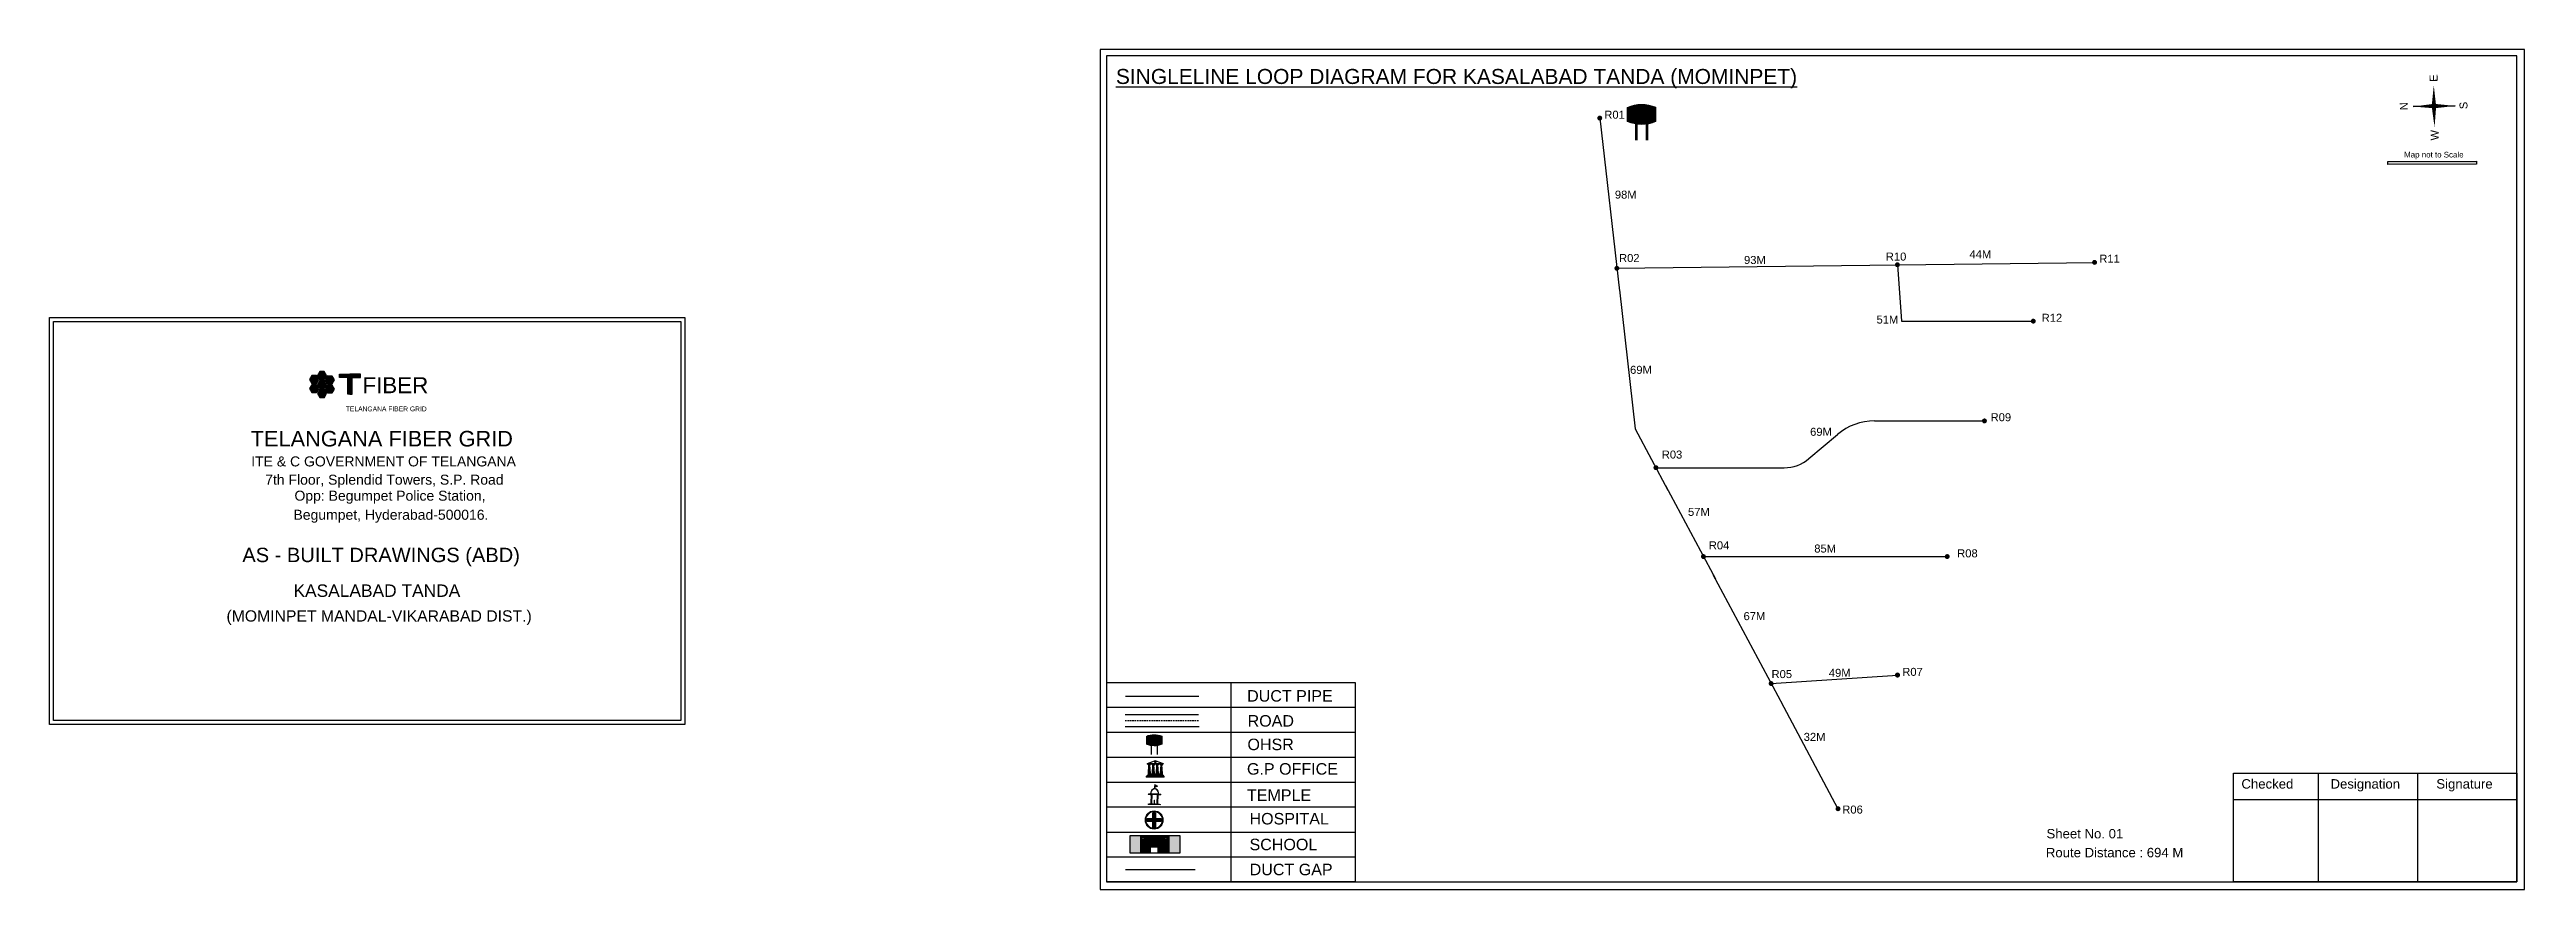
# Model space of a CAD drawing. Header units: inches. Extents: x 354 to 4445, y 133 to 657.
# Drawn here: x 354 to 1901, y 133 to 657 of the extents above; entities that cross this region are included whole.
import ezdxf
from ezdxf.enums import TextEntityAlignment as Align

# ---------------------------------------------------------------- set-up
doc = ezdxf.new("R2010")
doc.units = ezdxf.units.IN
doc.header["$MEASUREMENT"] = 0
doc.linetypes.add('DASHEDX2', pattern=[1.5, 1, -0.5])
for name, color, linetype in [('Asbuilt_title', 7, 'Continuous'), ('LANDMARK', 7, 'Continuous'), ('OHT', 7, 'Continuous'), ('pipe', 5, 'Continuous'), ('ROW', 5, 'Continuous')]:
    doc.layers.add(name, color=color, linetype=linetype)
doc.styles.add('200', font='swisse.ttf')
doc.styles.get("Standard").update_dxf_attribs({"font": 'arial.ttf'})

# ---------------------------------------------------------------- blocks, each defined once
blk = doc.blocks.new('OHT')
at = {"linetype": 'Continuous', "lineweight": 0, "true_color": 0x0ffffc}
blk.add_hatch(color=4, dxfattribs=at).paths.add_polyline_path([(0.012, 1), (0, 1, 0.101323), (-0.4, 0.916), (-0.4, 0.525, 0.194075), (0.399, 0.521), (0.399, 0.921, 0.097877)])
at = {"color": 4, "linetype": 'Continuous', "lineweight": 0, "true_color": 0x0ffffc, "flags": 128}
for points in [[(-0.4, 0.525), (-0.4, 0.916)], [(0.399, 0.521), (0.399, 0.921)]]:
    blk.add_lwpolyline(points, dxfattribs=at)
at = {"color": 4, "linetype": 'Continuous', "lineweight": 0, "true_color": 0x0ffffc, "const_width": 0.075, "flags": 128}
for points in [[(-0.15, 0), (-0.15, 0.475)], [(0.15, 0), (0.15, 0.473)]]:
    blk.add_lwpolyline(points, dxfattribs=at)
at = {"color": 4, "linetype": 'Continuous', "lineweight": 0, "true_color": 0x0ffffc}
for centre, radius, start, end in [((0.006, -0.019), 1.019, 67.31091, 113.47108), ((0.004, 1.513), 1.068, 247.76824, 291.70073)]:
    blk.add_arc(centre, radius, start, end, dxfattribs=at)
blk = doc.blocks.new('Government_Office')
at = {"linetype": 'Continuous', "lineweight": 0, "true_color": 0xff0000}
for points in [[(-0.5, 0.05), (0.5, 0.05), (0.5, 0), (-0.5, 0)], [(-0.45, 0.08), (-0.45, 0.12), (0.45, 0.12), (0.45, 0.08)], [(-0.4, 0.14), (-0.4, 0.18), (0.4, 0.18), (0.4, 0.14)]]:
    blk.add_hatch(color=1, dxfattribs=at).paths.add_polyline_path(points)
h = blk.add_hatch(color=1, dxfattribs=at)
h.paths.add_polyline_path([(0.44, 0.72), (0.45, 0.75), (0, 0.93), (-0.45, 0.75), (-0.44, 0.72)])
h.paths.add_polyline_path([(0.36, 0.75), (-0.36, 0.75), (0, 0.9)], flags=16)
h.paths.add_polyline_path([(0, 0.78, -1), (0, 0.87, -1)], flags=0)
h = blk.add_hatch(color=1, dxfattribs=at)
edge = h.paths.add_edge_path()
edge.add_line((-0.27, 0.2), (-0.3, 0.68))
edge.add_line((-0.3, 0.68), (-0.29, 0.68))
edge.add_arc((-0.28, 0.69), 0.0176, 225.304, 441.5659)
edge.add_line((-0.28, 0.7), (-0.39, 0.7))
edge.add_arc((-0.39, 0.69), 0.0176, 98.4341, 314.696)
edge.add_line((-0.38, 0.68), (-0.37, 0.68))
edge.add_line((-0.37, 0.68), (-0.4, 0.2))
edge.add_line((-0.4, 0.2), (-0.27, 0.2))
h = blk.add_hatch(color=1, dxfattribs=at)
edge = h.paths.add_edge_path()
edge.add_line((-0.05, 0.2), (-0.07, 0.68))
edge.add_line((-0.07, 0.68), (-0.07, 0.68))
edge.add_arc((-0.05, 0.69), 0.0176, 225.304, 441.5659)
edge.add_line((-0.05, 0.7), (-0.17, 0.7))
edge.add_arc((-0.17, 0.69), 0.0176, 98.4341, 314.696)
edge.add_line((-0.16, 0.68), (-0.15, 0.68))
edge.add_line((-0.15, 0.68), (-0.18, 0.2))
edge.add_line((-0.18, 0.2), (-0.05, 0.2))
h = blk.add_hatch(color=1, dxfattribs=at)
edge = h.paths.add_edge_path()
edge.add_arc((0, 0.83), 0.0467, 90, 270)
edge.add_arc((0, 0.83), 0.0467, 270, 450)
h = blk.add_hatch(color=1, dxfattribs=at)
edge = h.paths.add_edge_path()
edge.add_line((0.18, 0.2), (0.15, 0.68))
edge.add_line((0.15, 0.68), (0.16, 0.68))
edge.add_arc((0.17, 0.69), 0.0176, 225.304, 441.5659)
edge.add_line((0.17, 0.7), (0.05, 0.7))
edge.add_arc((0.05, 0.69), 0.0176, 98.4341, 314.696)
edge.add_line((0.07, 0.68), (0.07, 0.68))
edge.add_line((0.07, 0.68), (0.05, 0.2))
edge.add_line((0.05, 0.2), (0.18, 0.2))
h = blk.add_hatch(color=1, dxfattribs=at)
edge = h.paths.add_edge_path()
edge.add_line((0.4, 0.2), (0.37, 0.68))
edge.add_line((0.37, 0.68), (0.38, 0.68))
edge.add_arc((0.39, 0.69), 0.0176, 225.304, 441.5659)
edge.add_line((0.4, 0.7), (0.28, 0.7))
edge.add_arc((0.28, 0.69), 0.0176, 98.4341, 314.696)
edge.add_line((0.29, 0.68), (0.3, 0.68))
edge.add_line((0.3, 0.68), (0.27, 0.2))
edge.add_line((0.27, 0.2), (0.4, 0.2))
at = {"color": 1, "linetype": 'Continuous', "lineweight": 0, "true_color": 0xff0000, "flags": 128}
for points in [[(-0.5, 0.05), (0.5, 0.05), (0.5, 0), (-0.5, 0)], [(-0.45, 0.75), (-0.44, 0.72), (0.44, 0.72), (0.45, 0.75), (0, 0.93)], [(-0.45, 0.08), (-0.45, 0.12), (0.45, 0.12), (0.45, 0.08)], [(-0.4, 0.14), (-0.4, 0.18), (0.4, 0.18), (0.4, 0.14)], [(-0.36, 0.75), (0.36, 0.75), (0, 0.9)]]:
    blk.add_lwpolyline(points, close=True, dxfattribs=at)
for points in [[(-0.27, 0.2), (-0.3, 0.68), (-0.29, 0.68, 1.379694), (-0.28, 0.7), (-0.39, 0.7, 1.379694), (-0.38, 0.68), (-0.37, 0.68), (-0.4, 0.2)], [(-0.05, 0.2), (-0.07, 0.68), (-0.07, 0.68, 1.379694), (-0.05, 0.7), (-0.17, 0.7, 1.379694), (-0.16, 0.68), (-0.15, 0.68), (-0.18, 0.2)], [(0, 0.87, 1), (0, 0.78, 1)], [(0.18, 0.2), (0.15, 0.68), (0.16, 0.68, 1.379694), (0.17, 0.7), (0.05, 0.7, 1.379694), (0.07, 0.68), (0.07, 0.68), (0.05, 0.2)], [(0.4, 0.2), (0.37, 0.68), (0.38, 0.68, 1.379694), (0.4, 0.7), (0.28, 0.7, 1.379694), (0.29, 0.68), (0.3, 0.68), (0.27, 0.2)]]:
    blk.add_lwpolyline(points, format="xyb", close=True, dxfattribs=at)
blk = doc.blocks.new('Temple')
at = {"linetype": 'Continuous', "lineweight": 0, "true_color": 0xff0000}
h = blk.add_hatch(color=1, dxfattribs=at)
edge = h.paths.add_edge_path()
edge.add_line((0.17, 0.49), (0.22, 0.49))
edge.add_line((0.22, 0.49), (0.22, 0.5))
edge.add_line((0.22, 0.5), (0.31, 0.5))
edge.add_line((0.31, 0.5), (0.31, 0.53))
edge.add_line((0.31, 0.53), (0.26, 0.53))
edge.add_line((0.26, 0.53), (0.26, 0.54))
edge.add_line((0.26, 0.54), (0.2, 0.54))
edge.add_spline(control_points=[(0.2, 0.54), (0.2, 0.59), (0.19, 0.64), (0.14, 0.74), (0.09, 0.79), (0.03, 0.8), (0.02, 0.81), (0.01, 0.81)], knot_values=[4.712389, 4.712389, 4.712389, 4.712389, 5.278166, 5.278166, 6.117402, 6.117402, 6.223801, 6.223801, 6.223801, 6.223801], degree=3, periodic=0)
edge.add_line((0.01, 0.81), (0.01, 0.79))
edge.add_line((0.01, 0.79), (-0.01, 0.79))
edge.add_line((-0.01, 0.79), (-0.01, 0.81))
edge.add_spline(control_points=[(-0.01, 0.81), (-0.05, 0.8), (-0.1, 0.78), (-0.17, 0.7), (-0.2, 0.63), (-0.2, 0.55), (-0.2, 0.55), (-0.2, 0.54)], knot_values=[6.343965, 6.343965, 6.343965, 6.343965, 6.956638, 6.956638, 7.795874, 7.795874, 7.853982, 7.853982, 7.853982, 7.853982], degree=3, periodic=0)
edge.add_line((-0.2, 0.54), (-0.26, 0.54))
edge.add_line((-0.26, 0.54), (-0.26, 0.53))
edge.add_line((-0.26, 0.53), (-0.31, 0.53))
edge.add_line((-0.31, 0.53), (-0.31, 0.5))
edge.add_line((-0.31, 0.5), (-0.22, 0.5))
edge.add_line((-0.22, 0.5), (-0.22, 0.49))
edge.add_line((-0.22, 0.49), (-0.17, 0.49))
edge.add_line((-0.17, 0.49), (-0.17, 0.07))
edge.add_arc((-0.2, 0.07), 0.03, -90, 0, ccw=False)
edge.add_line((-0.2, 0.04), (-0.26, 0.04))
edge.add_line((-0.26, 0.04), (-0.26, 0.03))
edge.add_line((-0.26, 0.03), (-0.31, 0.03))
edge.add_line((-0.31, 0.03), (-0.31, 0))
edge.add_line((-0.31, 0), (0.31, 0))
edge.add_line((0.31, 0), (0.31, 0.03))
edge.add_line((0.31, 0.03), (0.26, 0.03))
edge.add_line((0.26, 0.03), (0.26, 0.04))
edge.add_line((0.26, 0.04), (0.2, 0.04))
edge.add_arc((0.2, 0.07), 0.03, 180, 270, ccw=False)
edge.add_line((0.17, 0.07), (0.17, 0.49))
h.paths.add_polyline_path([(0.12, 0.07, -0.414214), (0.1, 0.04), (0.05, 0.04), (0.05, 0.03), (-0.05, 0.03), (-0.05, 0.04), (-0.1, 0.04, -0.414214), (-0.12, 0.07), (-0.12, 0.5), (0.12, 0.5)], flags=16)
edge = h.paths.add_edge_path(flags=16)
edge.add_ellipse((0, 0.54), major_axis=(0, 0.242), ratio=0.722808, start_angle=270, end_angle=450, ccw=False)
edge.add_line((0.17, 0.54), (-0.17, 0.54))
h.paths.add_polyline_path([(0.01, 0.23), (0.01, 0.07), (-0.01, 0.07), (-0.01, 0.23)], flags=0)
at = {"linetype": 'Continuous', "lineweight": 0, "true_color": 0xe66000}
blk.add_hatch(color=32, dxfattribs=at).paths.add_polyline_path([(-0.01, 1), (0.15, 0.93), (0, 0.85)])
at = {"linetype": 'Continuous', "lineweight": 0, "true_color": 0xff0000}
h = blk.add_hatch(color=1, dxfattribs=at)
edge = h.paths.add_edge_path()
edge.add_line((0.01, 0.86), (0, 0.85))
edge.add_line((0, 0.85), (0, 0.93))
edge.add_line((0, 0.93), (-0.01, 0.93))
edge.add_line((-0.01, 0.93), (-0.01, 0.81))
edge.add_spline(control_points=[(-0.01, 0.81), (0, 0.81), (0, 0.81), (0.01, 0.81)], knot_values=[6.223801, 6.223801, 6.223801, 6.223801, 6.343965, 6.343965, 6.343965, 6.343965], degree=3, periodic=0)
edge.add_line((0.01, 0.81), (0.01, 0.86))
h = blk.add_hatch(color=1, dxfattribs=at)
edge = h.paths.add_edge_path()
edge.add_line((0.01, 0.79), (0.01, 0.81))
edge.add_spline(control_points=[(0.01, 0.81), (0, 0.81), (0, 0.81), (-0.01, 0.81)], knot_values=[6.223801, 6.223801, 6.223801, 6.223801, 6.343965, 6.343965, 6.343965, 6.343965], degree=3, periodic=0)
edge.add_line((-0.01, 0.81), (-0.01, 0.79))
edge.add_line((-0.01, 0.79), (0.01, 0.79))
at = {"color": 1, "linetype": 'Continuous', "lineweight": 0, "true_color": 0xff0000, "flags": 128}
blk.add_lwpolyline([(0.2, 0.54), (0.26, 0.54), (0.26, 0.53), (0.31, 0.53), (0.31, 0.5), (0.22, 0.5), (0.22, 0.49), (0.17, 0.49), (0.17, 0.07, 0.414214), (0.2, 0.04), (0.26, 0.04), (0.26, 0.03), (0.31, 0.03), (0.31, 0), (-0.31, 0), (-0.31, 0.03), (-0.26, 0.03), (-0.26, 0.04), (-0.2, 0.04, 0.414214), (-0.17, 0.07), (-0.17, 0.49), (-0.22, 0.49), (-0.22, 0.5), (-0.31, 0.5), (-0.31, 0.53), (-0.26, 0.53), (-0.26, 0.54), (-0.2, 0.54)], format="xyb", dxfattribs=at)
blk.add_lwpolyline([(-0.17, 0.54), (0.17, 0.54)], dxfattribs=at)
blk.add_lwpolyline([(0.12, 0.5), (0.12, 0.07, -0.414214), (0.1, 0.04), (0.05, 0.04), (0.05, 0.03), (-0.05, 0.03), (-0.05, 0.04), (-0.1, 0.04, -0.414214), (-0.12, 0.07), (-0.12, 0.5)], format="xyb", close=True, dxfattribs=at)
at = {"color": 32, "linetype": 'Continuous', "lineweight": 0, "true_color": 0xe66000, "flags": 128}
blk.add_lwpolyline([(-0.01, 1), (0.15, 0.93), (0, 0.85), (-0.01, 1)], dxfattribs=at)
at = {"color": 1, "linetype": 'Continuous', "lineweight": 0, "true_color": 0xff0000, "flags": 128}
for points in [[(0.01, 0.93), (-0.01, 0.93), (-0.01, 0.79), (0.01, 0.79)], [(0.01, 0.23), (-0.01, 0.23), (-0.01, 0.07), (0.01, 0.07)]]:
    blk.add_lwpolyline(points, close=True, dxfattribs=at)
at = {"color": 1, "linetype": 'Continuous', "lineweight": 0, "true_color": 0xff0000}
blk.add_ellipse((0, 0.54), major_axis=(0, 0.242), ratio=0.722808, start_param=4.712389, end_param=7.853982, dxfattribs=at)
blk.add_open_spline([(0.2, 0.54), (0.2, 0.59), (0.19, 0.64), (0.14, 0.74), (0.09, 0.79), (-0.02, 0.82), (-0.08, 0.79), (-0.17, 0.7), (-0.2, 0.63), (-0.2, 0.55), (-0.2, 0.55), (-0.2, 0.54)], degree=3, knots=[4.712389, 4.712389, 4.712389, 4.712389, 5.278166, 5.278166, 6.117402, 6.117402, 6.956638, 6.956638, 7.795874, 7.795874, 7.853982, 7.853982, 7.853982, 7.853982], dxfattribs=at)
blk = doc.blocks.new('*U5')
at = {"color": 0, "linetype": 'DASHEDX2'}
blk.add_line((-23.1, 0), (23.1, 0), dxfattribs=at)
blk = doc.blocks.new('Hospital')
at = {"linetype": 'Continuous', "lineweight": 0, "true_color": 0x000000}
h = blk.add_hatch(color=18, dxfattribs=at)
h.paths.add_polyline_path([(-0.5, 0, 1), (0.5, 0, 1)])
h.paths.add_polyline_path([(0.45, 0, -1), (-0.45, 0, -1)], flags=16)
at = {"linetype": 'Continuous', "true_color": 0xff0000}
blk.add_hatch(color=1, dxfattribs=at).paths.add_polyline_path([(-0.39, 0.08), (-0.08, 0.08), (-0.08, 0.39), (0.08, 0.39), (0.08, 0.08), (0.39, 0.08), (0.39, -0.08), (0.08, -0.08), (0.08, -0.39), (-0.08, -0.39), (-0.08, -0.08), (-0.39, -0.08)])
at = {"color": 1, "linetype": 'Continuous', "true_color": 0xff0000, "flags": 128}
blk.add_lwpolyline([(-0.39, 0.08), (-0.08, 0.08), (-0.08, 0.39), (0.08, 0.39), (0.08, 0.08), (0.39, 0.08), (0.39, -0.08), (0.08, -0.08), (0.08, -0.39), (-0.08, -0.39), (-0.08, -0.08), (-0.39, -0.08)], close=True, dxfattribs=at)
at = {"color": 18, "linetype": 'Continuous', "lineweight": 0, "true_color": 0x000000}
for radius in [0.5, 0.446]:
    blk.add_circle((0, 0), radius, dxfattribs=at)

msp = doc.modelspace()

# ---------------------------------------------------------------- hatches: boundary and pattern name
at = {"ltscale": 0.5}
h = msp.add_hatch(color=5, dxfattribs=at)
h.dxf.hatch_style = 1
h.paths.add_polyline_path([(1324.4, 614.3, 1), (1321.3, 614.3, 1)])
at = {"true_color": 0x0093dd}
h = msp.add_hatch(color=142, dxfattribs=at)
h.dxf.hatch_style = 1
h.paths.add_polyline_path([(1815.3, 587.2), (1815.3, 585.4), (1870.8, 585.5), (1870.8, 587.3)])
at = {"ltscale": 0.5}
h = msp.add_hatch(color=5, dxfattribs=at)
h.dxf.hatch_style = 1
h.paths.add_polyline_path([(1335.1, 520.5, 1), (1332, 520.5, 1)])
h = msp.add_hatch(color=5, dxfattribs=at)
h.dxf.hatch_style = 1
h.paths.add_polyline_path([(1510.4, 522.7, 1), (1507.3, 522.7, 1)])
h = msp.add_hatch(color=5, dxfattribs=at)
h.dxf.hatch_style = 1
h.paths.add_polyline_path([(1633.6, 524.2, 1), (1630.5, 524.2, 1)])
h = msp.add_hatch(color=5, dxfattribs=at)
h.dxf.hatch_style = 1
h.paths.add_polyline_path([(1595.3, 487.5, 1), (1592.2, 487.5, 1)])
h = msp.add_hatch(color=256)
h.set_gradient(color1=(102, 0, 204), color2=(102, 0, 204), tint=1)
h.paths.add_polyline_path([(525.8, 445.5), (527.3, 448), (525.8, 450.5), (523, 450.5), (521.5, 448), (523, 445.5)])
h.paths.add_polyline_path([(525.8, 451), (527.3, 453.5), (525.8, 456), (523, 456), (521.5, 453.5), (523, 451)])
h.paths.add_polyline_path([(516.6, 451), (518.1, 448.5), (520.9, 448.5), (522.4, 451), (521, 453.5), (518.1, 453.5)])
h.paths.add_polyline_path([(518.1, 442.9), (520.9, 442.9), (522.4, 445.3), (521, 447.8), (518.1, 447.8), (516.6, 445.4)])
h.paths.add_polyline_path([(521.6, 442.4), (523, 439.9), (525.9, 439.9), (527.3, 442.4), (525.9, 444.9), (523, 444.9)])
h.paths.add_polyline_path([(527.8, 442.7), (530.7, 442.7), (532.2, 445.1), (530.7, 447.6), (527.9, 447.6), (526.4, 445.2)])
h.paths.add_polyline_path([(530.7, 453.2), (527.9, 453.3), (526.4, 450.8), (527.8, 448.3), (530.7, 448.3), (532.2, 450.8)])
h = msp.add_hatch(color=256)
h.set_gradient(color1=(102, 0, 204), color2=(102, 0, 204), tint=1)
h.paths.add_polyline_path([(543.3, 452.3), (548.5, 452.3), (548.5, 454.4), (541.9, 454.4), (535.4, 454.4), (535.4, 452.3), (540.6, 452.3), (540.6, 441.8), (541.9, 441.8), (543.3, 441.8)])
h = msp.add_hatch(color=5, dxfattribs=at)
h.dxf.hatch_style = 1
h.paths.add_polyline_path([(1564.8, 425.2, 1), (1561.7, 425.2, 1)])
h = msp.add_hatch(color=5, dxfattribs=at)
h.dxf.hatch_style = 1
h.paths.add_polyline_path([(1359.5, 396, 1), (1356.4, 396, 1)])
h = msp.add_hatch(color=5, dxfattribs=at)
h.dxf.hatch_style = 1
h.paths.add_polyline_path([(1389.2, 340.5, 1), (1386.1, 340.5, 1)])
h = msp.add_hatch(color=5, dxfattribs=at)
h.dxf.hatch_style = 1
h.paths.add_polyline_path([(1541.5, 340.5, 1), (1538.4, 340.5, 1)])
h = msp.add_hatch(color=5, dxfattribs=at)
h.dxf.hatch_style = 1
h.paths.add_polyline_path([(1510.5, 266.5, 1), (1507.3, 266.5, 1)])
h = msp.add_hatch(color=5, dxfattribs=at)
h.dxf.hatch_style = 1
h.paths.add_polyline_path([(1431.5, 261.2, 1), (1428.4, 261.2, 1)])
h = msp.add_hatch(color=5, dxfattribs=at)
h.dxf.hatch_style = 1
h.paths.add_polyline_path([(1473.3, 183, 1), (1470.2, 183, 1)])
at = {"true_color": 0xc8c92d}
h = msp.add_hatch(color=52, dxfattribs=at)
h.dxf.hatch_style = 1
h.paths.add_polyline_path([(1035.5, 166.3), (1029.4, 166.3), (1029.4, 155.2), (1035.5, 155.2)])
h.paths.add_polyline_path([(1060.4, 166.3), (1054.2, 166.3), (1054.2, 155.2), (1060.4, 155.2)])
at = {"true_color": 0x293189}
h = msp.add_hatch(color=177, dxfattribs=at)
h.dxf.hatch_style = 1
h.paths.add_polyline_path([(1054.2, 166.3), (1035.5, 166.3), (1035.5, 155.2), (1042.5, 155.2), (1042.5, 158.8), (1046.4, 158.8), (1046.4, 155.2), (1054.2, 155.2)])
h.paths.add_polyline_path([(1038.2, 163.8), (1036.8, 163.8), (1036.8, 165.1), (1038.2, 165.1)], flags=16)
h.paths.add_polyline_path([(1051.1, 163.8), (1051.1, 165.1), (1052.4, 165.1), (1052.4, 163.8)], flags=16)

# ---------------------------------------------------------------- linework, layer by layer
for p, q in [((1857.4, 621.9), (1831.1, 621.5)), ((1831.1, 621.5), (1857.4, 621.9)), ((1857.4, 621.9), (1831.1, 621.5)), ((1844.3, 621.7), (1857.4, 621.9)), ((535.4, 452.3), (535.4, 454.4)), ((535.4, 454.4), (541.9, 454.4)), ((540.6, 452.3), (535.4, 452.3)), ((540.6, 441.8), (540.6, 452.3)), ((548.5, 454.4), (541.9, 454.4)), ((543.3, 441.8), (543.3, 452.3)), ((543.3, 452.3), (548.5, 452.3)), ((548.5, 452.3), (548.5, 454.4)), ((541.9, 441.8), (540.6, 441.8)), ((543.3, 441.8), (541.9, 441.8)), ((541.9, 441.8), (543.3, 441.8)), ((1014.7, 261.7), (1014.7, 138.5)), ((1092.4, 261.7), (1092.4, 137.3)), ((1170.2, 246.2), (1014.7, 246.2)), ((1026.3, 241.9), (1072.2, 241.9)), ((1026.3, 234.4), (1072.5, 234.4)), ((1170.2, 230.6), (1014.7, 230.6)), ((1170.2, 215.1), (1014.7, 215.1)), ((1170.2, 199.5), (1014.7, 199.5)), ((1170.2, 184), (1014.7, 184)), ((1014.7, 168.4), (1170.2, 168.4)), ((1014.7, 152.9), (1170.2, 152.9)), ((1014.7, 138.5), (1014.7, 137.3)), ((1014.7, 138.3), (1014.7, 137.3)), ((1170.2, 137.3), (1014.7, 137.3))]:
    msp.add_line(p, q)
at = {"color": 1}
msp.add_line((1831.1, 621.5), (1844.3, 621.7), dxfattribs=at)
at = {"color": 242, "true_color": 0xcd2027}
for p, q in [((1771.7, 205.2), (1771.7, 137.3)), ((1833.9, 205.2), (1833.9, 137.3)), ((1718.8, 188.7), (1896, 188.7))]:
    msp.add_line(p, q, dxfattribs=at)
for points in [[(1010.6, 657.1), (1010.6, 132.6), (1900.7, 132.6), (1900.7, 657.1)], [(1014.7, 653.1), (1014.7, 137.3), (1896, 137.3), (1896, 653.1)], [(518.1, 448.5), (520.9, 448.5), (522.4, 451), (521, 453.5), (518.1, 453.5), (516.6, 451)], [(523, 451), (525.8, 451), (527.3, 453.5), (525.8, 456), (523, 456), (521.5, 453.5)], [(523, 445.5), (525.8, 445.5), (527.3, 448), (525.8, 450.5), (523, 450.5), (521.5, 448)], [(527.8, 448.3), (530.7, 448.3), (532.2, 450.8), (530.7, 453.2), (527.9, 453.3), (526.4, 450.8)], [(518.1, 442.9), (520.9, 442.9), (522.4, 445.3), (521, 447.8), (518.1, 447.8), (516.6, 445.4)], [(523, 439.9), (525.9, 439.9), (527.3, 442.4), (525.9, 444.9), (523, 444.9), (521.6, 442.4)], [(527.8, 442.7), (530.7, 442.7), (532.2, 445.1), (530.7, 447.6), (527.9, 447.6), (526.4, 445.2)], [(1060.4, 166.3), (1060.4, 155.2), (1029.4, 155.2), (1029.4, 166.3)], [(1038.2, 165.1), (1038.2, 163.8), (1036.8, 163.8), (1036.8, 165.1)], [(1051.1, 163.8), (1051.1, 165.1), (1052.4, 165.1), (1052.4, 163.8)]]:
    msp.add_lwpolyline(points, close=True)
at = {"color": 142, "true_color": 0x0093dd}
msp.add_lwpolyline([(1870.8, 585.5), (1815.3, 585.4), (1815.3, 587.2), (1870.8, 587.3), (1870.8, 585.5)], dxfattribs=at)
for points in [[(1170.2, 137.3), (1170.2, 261.7), (1014.7, 261.7)], [(1041.2, 155.2), (1041.2, 159.3), (1047.7, 159.3), (1047.7, 155.2)]]:
    msp.add_lwpolyline(points)
at = {"color": 242, "true_color": 0xcd2027}
msp.add_lwpolyline([(1896, 137.3), (1718.8, 137.3), (1718.8, 205.2), (1896, 205.2)], close=True, dxfattribs=at)
for points in [[(1845.5, 621.7), (1842.7, 621.7), (1844, 634.8)], [(1845.5, 621.7), (1842.7, 621.7), (1844, 634.8)], [(1845.5, 621.7), (1842.7, 621.7), (1844.5, 608.5)], [(1845.5, 621.7), (1842.7, 621.7), (1844.5, 608.5)], [(1844.3, 620.4), (1844.2, 623.2), (1857.4, 621.9)], [(1844.3, 620.4), (1844.2, 623.2), (1857.4, 621.9)]]:
    msp.add_solid(points)
at = {"color": 1}
msp.add_solid([(1844.3, 620.4), (1844.2, 623.2), (1831.1, 621.5)], dxfattribs=at)
msp.add_solid([(1844.3, 620.4), (1844.2, 623.2), (1831.1, 621.5)], dxfattribs=at)
at = {"layer": 'Asbuilt_title'}
for points in [[(354.1, 235.6), (354.1, 489.7), (751.2, 489.7), (751.2, 235.6)], [(356.6, 238.1), (356.6, 487.2), (748.7, 487.2), (748.7, 238.1)]]:
    msp.add_lwpolyline(points, close=True, dxfattribs=at)
at = {"layer": 'OHT', "color": 5}
msp.add_line((1026.5, 253.3), (1072.4, 253.3), dxfattribs=at)
at = {"layer": 'OHT', "color": 1}
msp.add_line((1026.5, 145.1), (1070.1, 145.1), dxfattribs=at)
at = {"layer": 'pipe'}
for p, q in [((1322.9, 614.3), (1335.2, 506.5)), ((1333.6, 520.5), (1632, 524.2)), ((1508.8, 522.7), (1511.5, 487.5)), ((1335.1, 507.1), (1345, 420.2)), ((1511.5, 487.5), (1593.7, 487.5)), ((1345, 420.2), (1365.4, 382)), ((1494.6, 425.2), (1530.5, 425.2)), ((1530.5, 425.2), (1563.2, 425.2)), ((1453.5, 401.7), (1471.4, 416.7)), ((1358, 396), (1438.1, 396)), ((1363.9, 384.8), (1395.1, 326.5)), ((1387.6, 340.5), (1540, 340.5)), ((1393.6, 329.3), (1437.2, 247.7)), ((1430, 261.2), (1508.9, 266.5)), ((1435.9, 250), (1471.7, 183))]:
    msp.add_line(p, q, dxfattribs=at)
for centre, radius, start, end in [((1494.6, 389.2), 36, 90, 130.0939), ((1438.1, 420), 24, 270, 310.0939)]:
    msp.add_arc(centre, radius, start, end, dxfattribs=at)

# ---------------------------------------------------------------- block references
at = {"linetype": 'DASHEDX2'}
msp.add_blockref('*U5', (1049.3, 238.1), dxfattribs=at)
at = {"layer": 'LANDMARK'}
for name, p, xscale, yscale, zscale in [('Government_Office', (1045.1, 202.7), 11.32114773247135, 11.32114773247135, 11.32114773247135), ('Hospital', (1044.4, 176), 11.41772014427468, 11.41772014427468, 11.41772014427468)]:
    msp.add_blockref(name, p, dxfattribs=dict(at, xscale=xscale, yscale=yscale, zscale=zscale))
at = {"layer": 'LANDMARK', "xscale": 12.62452535729322, "yscale": 12.62452535729322, "zscale": 12.62452535729322, "rotation": 358.3713438591284}
msp.add_blockref('Temple', (1044.5, 185.5), dxfattribs=at)
at = {"layer": 'OHT'}
for p, xscale, yscale, zscale in [((1349, 600.4), 22.41341502807723, 22.41341502807723, 22.41341502807723), ((1044.5, 216.8), 12.45189723782068, 12.45189723782068, 12.45189723782068)]:
    msp.add_blockref('OHT', p, dxfattribs=dict(at, xscale=xscale, yscale=yscale, zscale=zscale))

# ---------------------------------------------------------------- texts
at = {"color": 242, "true_color": 0xcd2027}
msp.add_text('%%USINGLELINE LOOP DIAGRAM FOR KASALABAD TANDA (MOMINPET)', height=9.375, dxfattribs=at).set_placement((1020.5, 635.6))
for s, p in [('E', (1846.4, 637)), ('N', (1827.8, 619.2)), ('S', (1865.1, 619.9)), ('W', (1847.1, 600.4))]:
    msp.add_text(s, height=4.95, rotation=91.0063).set_placement(p)
for s, height, p in [('R01', 5, (1325.7, 613.9)), ('Map not to Scale', 3.542, (1825.5, 589.7)), ('98M', 5, (1332.3, 564)), ('R02', 5, (1334.9, 524.4)), ('93M', 5, (1413, 523.2)), ('R10', 5, (1501.6, 525.3)), ('44M', 5, (1553.9, 526.8)), ('R11', 5, (1635, 524)), ('51M', 5, (1495.8, 486)), ('R12', 5, (1599, 487.1)), ('69M', 5, (1341.8, 454.6)), ('69M', 5, (1454.3, 415.9)), ('R09', 5, (1567.1, 425)), ('R03', 5, (1361.6, 401.7)), ('57M', 5, (1378, 365.9)), ('R04', 5, (1391, 345)), ('85M', 5, (1456.9, 343)), ('R08', 5, (1546.2, 340)), ('67M', 5, (1412.7, 300.8)), ('R05', 5, (1430.2, 264.6)), ('49M', 5, (1466, 265.4)), ('R07', 5, (1511.9, 266)), ('DUCT PIPE', 7.18, (1102.5, 249.9)), ('ROAD ', 7.18, (1102.8, 234.3)), ('OHSR', 7.18, (1102.7, 219.6)), ('32M', 5, (1450.3, 225.4)), ('G.P OFFICE', 7.18, (1102.4, 204.3)), ('Checked', 5.89, (1723.8, 195.6)), ('Designation', 5.886, (1779.5, 195.6)), ('Signature', 5.89, (1845.6, 195.6)), ('TEMPLE', 7.18, (1102.4, 187.9)), ('HOSPITAL', 7.18, (1104, 173.2)), ('R06', 5, (1474.4, 180)), ('Sheet No. 01', 5.886, (1602, 164.5)), ('SCHOOL', 7.18, (1104, 157.1)), ('Route Distance : 694 M', 5.886, (1601.6, 152.7)), ('DUCT GAP', 7.18, (1104.1, 141.5))]:
    msp.add_text(s, height=height).set_placement(p)
at = {"color": 18, "true_color": 0x000000}
msp.add_text('FIBER', height=10, dxfattribs=at).set_placement((549.7, 442.5))
at = {"color": 252, "true_color": 0x939598}
msp.add_text('TELANGANA FIBER GRID', height=3, dxfattribs=at).set_placement((539.3, 431.2))
at = {"layer": 'ROW', "color": 5, "style": '200'}
for s, height, p in [(' TELANGANA FIBER GRID', 9.728, (559.9, 414.1)), ('ITE & C GOVERNMENT OF TELANGANA', 6.25, (562.9, 399.9)), ('7th Floor, Splendid Towers, S.P. Road', 6.25, (563.4, 388.5)), ('Opp: Begumpet Police Station,', 6.25, (566.9, 378.5)), ('Begumpet, Hyderabad-500016.', 6.25, (567.5, 366.6))]:
    msp.add_text(s, height=height, dxfattribs=at).set_placement(p, align=Align.MIDDLE_CENTER)
at = {"layer": 'ROW', "color": 6, "style": '200'}
msp.add_text('AS - BUILT DRAWINGS (ABD) ', height=8.975, dxfattribs=at).set_placement((563.1, 341.5), align=Align.MIDDLE_CENTER)
at = {"layer": 'ROW', "color": 1, "style": '200'}
for s, height, p in [('KASALABAD TANDA', 7.762, (558.7, 319.2)), ('(MOMINPET MANDAL-VIKARABAD DIST.)', 7.043, (560.1, 303.4))]:
    msp.add_text(s, height=height, dxfattribs=at).set_placement(p, align=Align.MIDDLE_CENTER)

doc.saveas('drawing.dxf')
